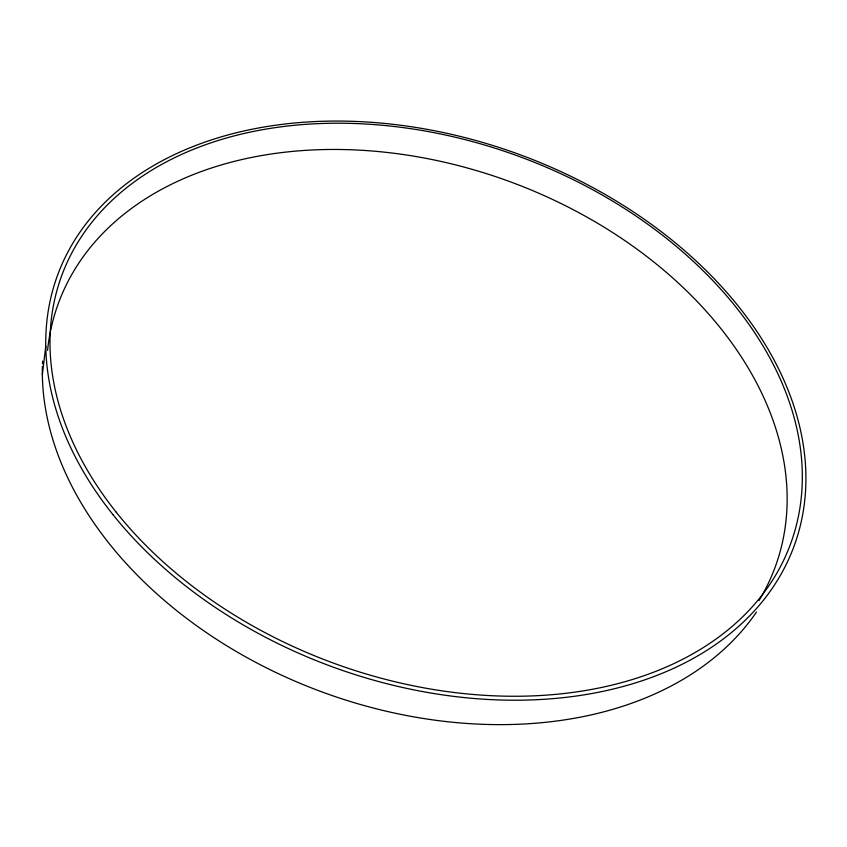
<?xml version="1.0" encoding="UTF-8"?>
<svg xmlns="http://www.w3.org/2000/svg" width="847" height="847" viewBox="0 0 847 847"><rect width="100%" height="100%" fill="white"/><g stroke="black" fill="none" stroke-linecap="round" stroke-linejoin="round"><path stroke-width="1.27" d="M42.35 374.618L45.759 346.296M47.559 350.436A381.881 269.971 20.2 0 1 502.716 179.077A381.881 269.971 20.2 0 1 758.965 600.587M756.487 612.053A385.851 272.861 20.2 0 1 333.263 695.948A385.851 272.861 20.2 0 1 42.382 366.497M42.466 363.797A385.851 272.861 20.2 0 1 42.583 361.108M116.177 512.149A388.339 269.812 20.2 0 0 765.699 590.274A388.339 269.812 20.2 0 0 396.597 126.775A388.339 269.812 20.2 0 0 116.177 512.149M112.969 514.648A392.373 272.702 20.2 0 0 769.182 592.678A392.373 272.702 20.2 0 0 395.327 124.583A392.373 272.702 20.2 0 0 112.969 514.648"/></g></svg>
